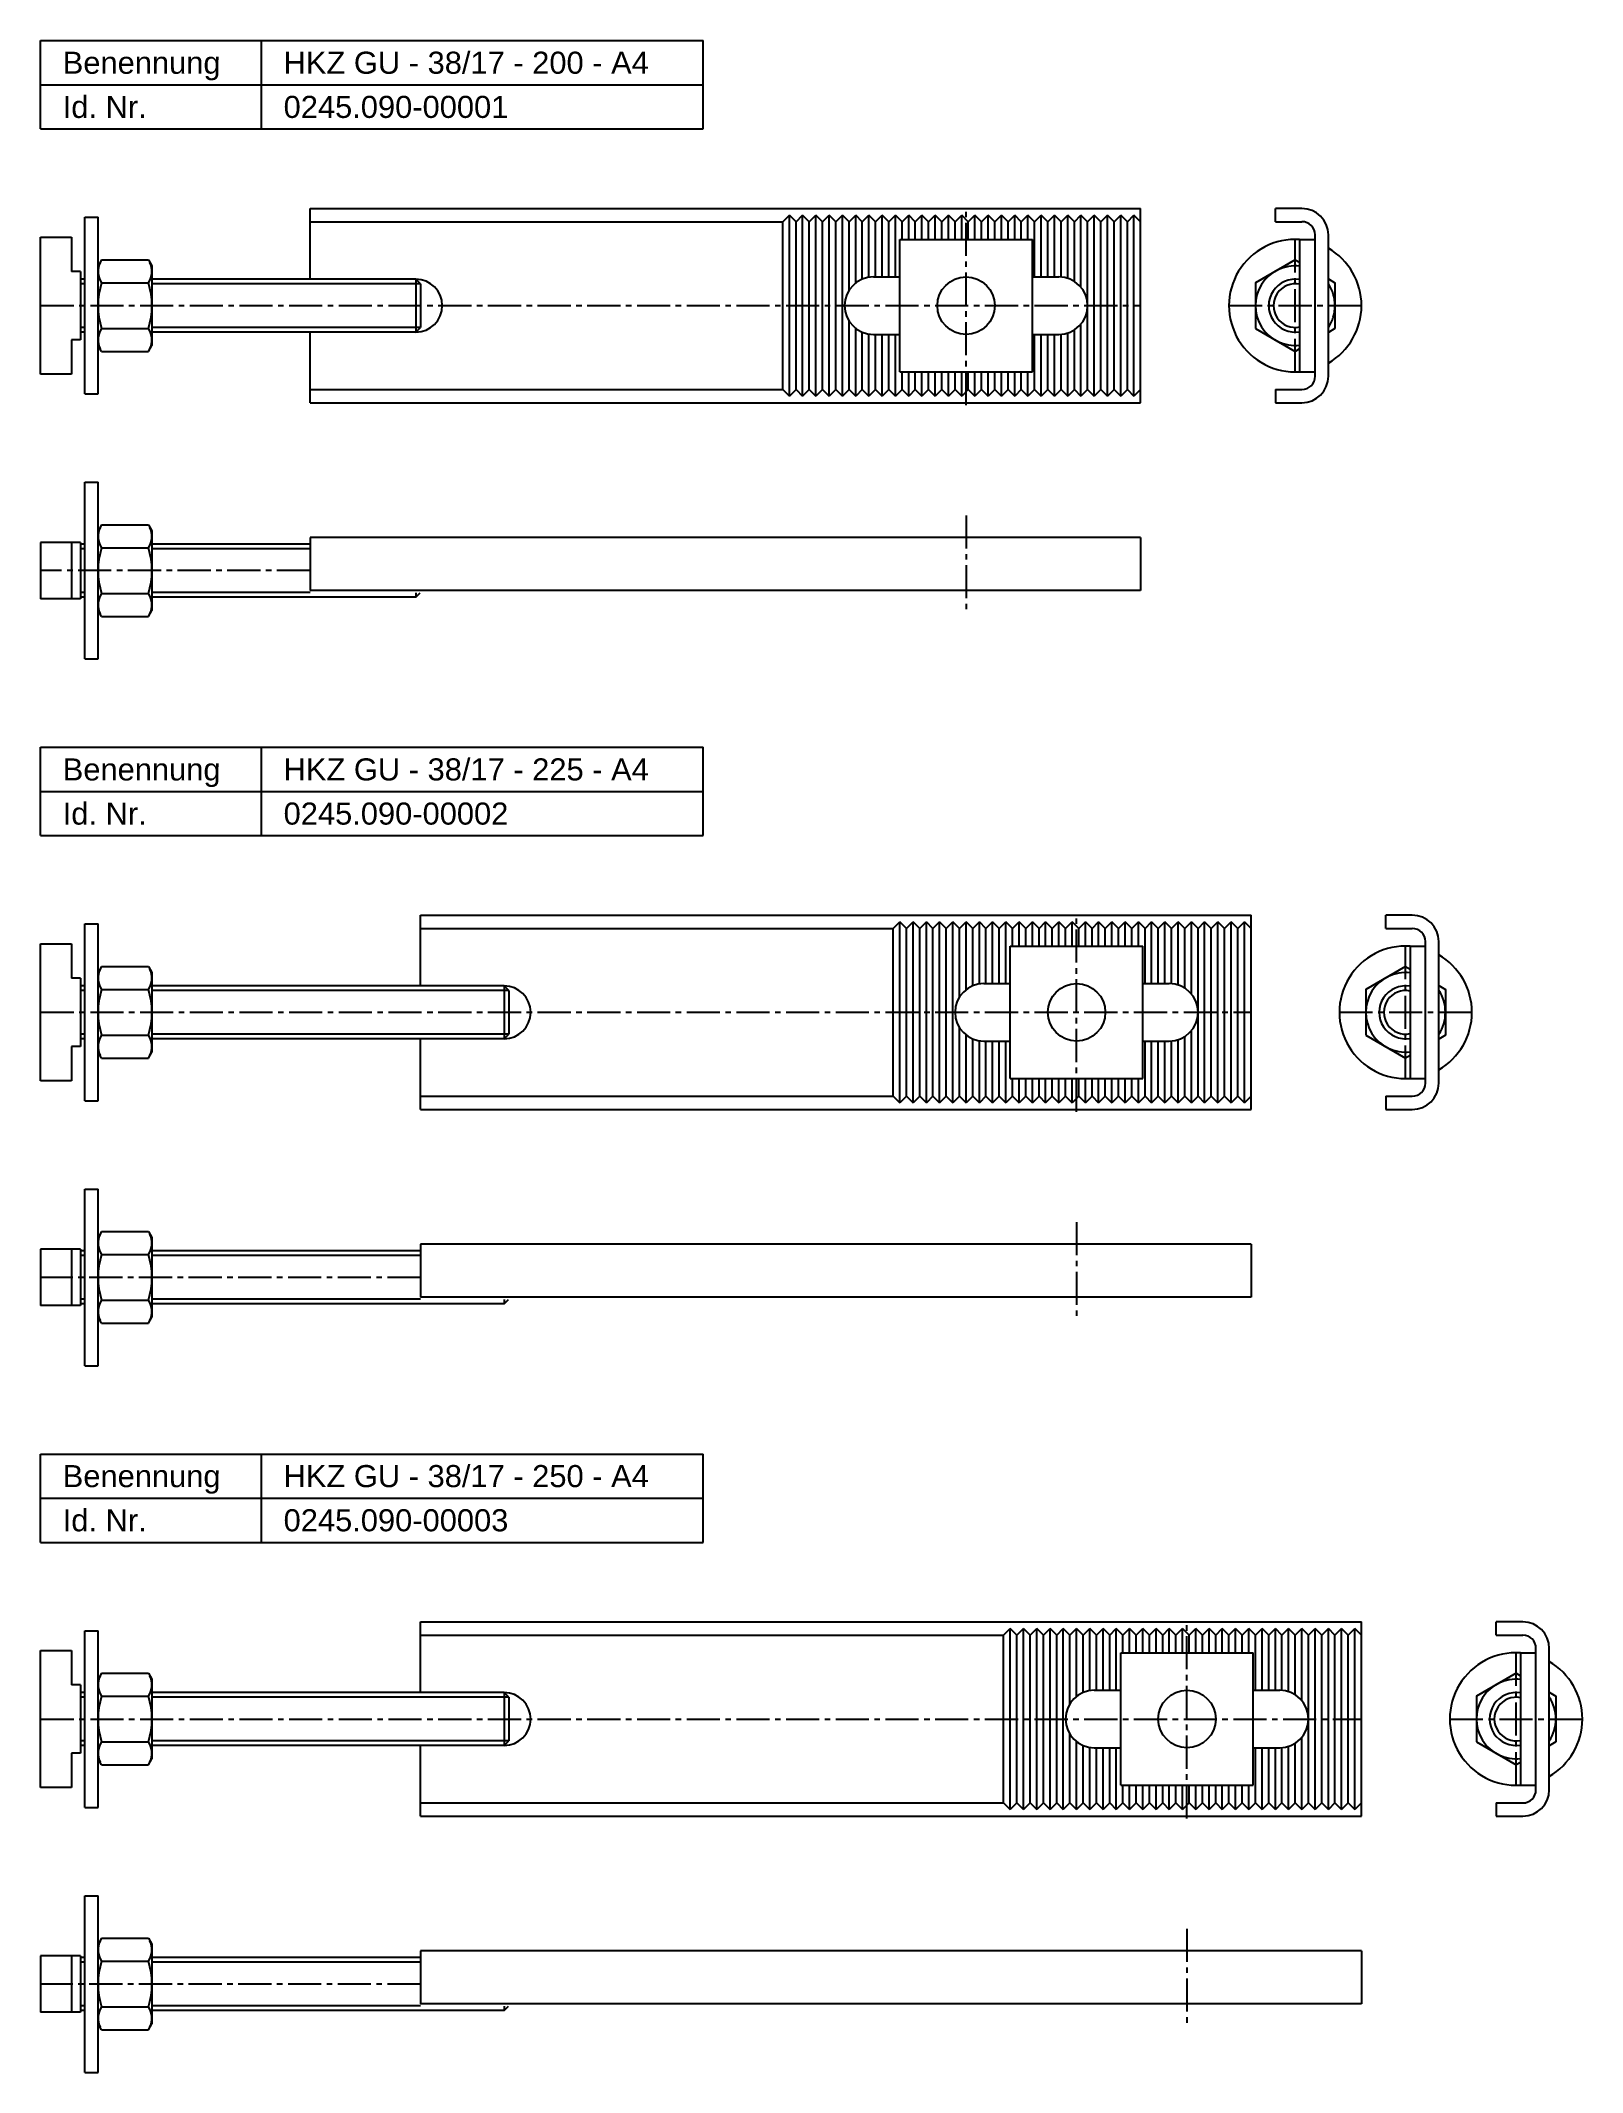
# Model space of a CAD drawing. Header units: millimetres. Extents: x 77 to 426, y 2476 to 2936.
import ezdxf

# ---------------------------------------------------------------- set-up
doc = ezdxf.new("R2010")
doc.units = ezdxf.units.MM
doc.header["$LTSCALE"] = 10
doc.linetypes.add('MITTE2', pattern=[1.125, 0.75, -0.125, 0.125, -0.125])
doc.layers.add('HALFEN', color=2, linetype='CONTINUOUS')
doc.styles.add('ARIAL50', font='ARIAL.TTF', dxfattribs={"height": 5})

msp = doc.modelspace()

# ---------------------------------------------------------------- linework, layer by layer
at = {"layer": 'HALFEN'}
for p, q in [((77.25, 2936.25), (227.25, 2936.25)), ((77.25, 2916.25), (77.25, 2936.25)), ((127.25, 2916.25), (127.25, 2936.25)), ((227.25, 2916.25), (227.25, 2936.25)), ((77.25, 2926.25), (227.25, 2926.25)), ((77.25, 2916.25), (227.25, 2916.25)), ((138.25, 2898.25), (326.25, 2898.25)), ((138.25, 2882.25), (138.25, 2898.25)), ((326.25, 2854.25), (326.25, 2898.25)), ((362.75, 2898.25), (356.75, 2898.25)), ((356.75, 2895.25), (356.75, 2898.25)), ((87.25, 2856.25), (87.25, 2896.25)), ((87.25, 2896.25), (90.25, 2896.25)), ((90.25, 2856.25), (90.25, 2896.25)), ((138.25, 2895.25), (245.25, 2895.25)), ((245.25, 2895.25), (246.75, 2896.75)), ((245.25, 2857.25), (245.25, 2895.25)), ((246.75, 2855.75), (246.75, 2896.75)), ((248.25, 2895.25), (246.75, 2896.75)), ((248.25, 2895.25), (249.75, 2896.75)), ((248.25, 2857.25), (248.25, 2895.25)), ((249.75, 2855.75), (249.75, 2896.75)), ((251.25, 2895.25), (249.75, 2896.75)), ((251.25, 2895.25), (252.75, 2896.75)), ((251.25, 2857.25), (251.25, 2895.25)), ((254.25, 2895.25), (252.75, 2896.75)), ((252.75, 2855.75), (252.75, 2896.75)), ((254.25, 2895.25), (255.75, 2896.75)), ((254.25, 2857.25), (254.25, 2895.25)), ((255.75, 2855.75), (255.75, 2896.75)), ((257.25, 2895.25), (255.75, 2896.75)), ((257.25, 2895.25), (258.75, 2896.75)), ((257.25, 2857.25), (257.25, 2895.25)), ((258.75, 2855.75), (258.75, 2896.75)), ((260.25, 2895.25), (258.75, 2896.75)), ((260.25, 2895.25), (261.75, 2896.75)), ((260.25, 2879.71), (260.25, 2895.25)), ((263.25, 2895.25), (261.75, 2896.75)), ((261.75, 2881.37), (261.75, 2896.75)), ((263.25, 2895.25), (264.75, 2896.75)), ((263.25, 2882.25), (263.25, 2895.25)), ((264.75, 2882.67), (264.75, 2896.75)), ((266.25, 2895.25), (264.75, 2896.75)), ((266.25, 2895.25), (267.75, 2896.75)), ((266.25, 2882.75), (266.25, 2895.25)), ((267.75, 2882.75), (267.75, 2896.75)), ((269.25, 2895.25), (267.75, 2896.75)), ((269.25, 2895.25), (270.75, 2896.75)), ((269.25, 2882.75), (269.25, 2895.25)), ((270.75, 2882.75), (270.75, 2896.75)), ((272.25, 2895.25), (270.75, 2896.75)), ((272.25, 2895.25), (273.75, 2896.75)), ((272.25, 2891.25), (272.25, 2895.25)), ((273.75, 2891.25), (273.75, 2896.75)), ((275.25, 2895.25), (273.75, 2896.75)), ((275.25, 2895.25), (276.75, 2896.75)), ((275.25, 2891.25), (275.25, 2895.25)), ((276.75, 2891.25), (276.75, 2896.75)), ((278.25, 2895.25), (276.75, 2896.75)), ((278.25, 2895.25), (279.75, 2896.75)), ((278.25, 2891.25), (278.25, 2895.25)), ((279.75, 2891.25), (279.75, 2896.75)), ((281.25, 2895.25), (279.75, 2896.75)), ((281.25, 2895.25), (282.75, 2896.75)), ((281.25, 2891.25), (281.25, 2895.25)), ((282.75, 2891.25), (282.75, 2896.75)), ((284.25, 2895.25), (282.75, 2896.75)), ((284.25, 2895.25), (285.75, 2896.75)), ((284.25, 2891.25), (284.25, 2895.25)), ((287.25, 2895.25), (285.75, 2896.75)), ((285.75, 2891.25), (285.75, 2896.75)), ((287.25, 2895.25), (288.75, 2896.75)), ((287.25, 2891.25), (287.25, 2895.25)), ((288.75, 2891.25), (288.75, 2896.75)), ((290.25, 2895.25), (288.75, 2896.75)), ((290.25, 2895.25), (291.75, 2896.75)), ((290.25, 2891.25), (290.25, 2895.25)), ((291.75, 2891.25), (291.75, 2896.75)), ((293.25, 2895.25), (291.75, 2896.75)), ((293.25, 2895.25), (294.75, 2896.75)), ((293.25, 2891.25), (293.25, 2895.25)), ((296.25, 2895.25), (294.75, 2896.75)), ((294.75, 2891.25), (294.75, 2896.75)), ((296.25, 2895.25), (297.75, 2896.75)), ((296.25, 2891.25), (296.25, 2895.25)), ((297.75, 2891.25), (297.75, 2896.75)), ((299.25, 2895.25), (297.75, 2896.75)), ((299.25, 2895.25), (300.75, 2896.75)), ((299.25, 2891.25), (299.25, 2895.25)), ((300.75, 2891.25), (300.75, 2896.75)), ((302.25, 2895.25), (300.75, 2896.75)), ((302.25, 2895.25), (303.75, 2896.75)), ((302.25, 2882.75), (302.25, 2895.25)), ((303.75, 2882.75), (303.75, 2896.75)), ((305.25, 2895.25), (303.75, 2896.75)), ((305.25, 2895.25), (306.75, 2896.75)), ((305.25, 2882.75), (305.25, 2895.25)), ((306.75, 2882.75), (306.75, 2896.75)), ((308.25, 2895.25), (306.75, 2896.75)), ((308.25, 2895.25), (309.75, 2896.75)), ((308.25, 2882.73), (308.25, 2895.25)), ((309.75, 2882.43), (309.75, 2896.75)), ((311.25, 2895.25), (309.75, 2896.75)), ((311.25, 2895.25), (312.75, 2896.75)), ((311.25, 2881.73), (311.25, 2895.25)), ((312.75, 2880.4), (312.75, 2896.75)), ((314.25, 2895.25), (312.75, 2896.75)), ((314.25, 2895.25), (315.75, 2896.75)), ((314.25, 2857.25), (314.25, 2895.25)), ((315.75, 2855.75), (315.75, 2896.75)), ((317.25, 2895.25), (315.75, 2896.75)), ((317.25, 2895.25), (318.75, 2896.75)), ((317.25, 2857.25), (317.25, 2895.25)), ((320.25, 2895.25), (318.75, 2896.75)), ((318.75, 2855.75), (318.75, 2896.75)), ((320.25, 2895.25), (321.75, 2896.75)), ((320.25, 2857.25), (320.25, 2895.25)), ((321.75, 2855.75), (321.75, 2896.75)), ((323.25, 2895.25), (321.75, 2896.75)), ((323.25, 2895.25), (324.75, 2896.75)), ((323.25, 2857.25), (323.25, 2895.25)), ((324.75, 2855.75), (324.75, 2896.75)), ((326.25, 2895.25), (324.75, 2896.75)), ((356.75, 2895.25), (362.75, 2895.25)), ((77.25, 2860.75), (77.25, 2891.75)), ((77.25, 2891.75), (84.25, 2891.75)), ((84.25, 2891.75), (84.25, 2884)), ((271.75, 2891.25), (301.75, 2891.25)), ((271.75, 2861.25), (271.75, 2891.25)), ((301.75, 2861.25), (301.75, 2891.25)), ((362.25, 2891.25), (365.75, 2891.25)), ((362.25, 2891.25), (362.25, 2861.25)), ((365.75, 2860.25), (365.75, 2892.25)), ((368.75, 2860.25), (368.75, 2892.25)), ((91.06, 2886.64), (90.25, 2885.25)), ((91.06, 2886.64), (101.64, 2886.64)), ((101.64, 2886.64), (102.45, 2885.25)), ((102.45, 2885.25), (102.45, 2867.25)), ((86.25, 2884), (84.25, 2884)), ((86.25, 2884), (86.25, 2868.5)), ((87.25, 2882.25), (86.25, 2882.25)), ((91.06, 2881.45), (101.64, 2881.45)), ((162.18, 2882.25), (102.45, 2882.25)), ((162.18, 2882.25), (162.18, 2870.25)), ((163.25, 2881.18), (162.18, 2882.25)), ((163.25, 2881.18), (163.25, 2871.32)), ((265.75, 2882.75), (271.75, 2882.75)), ((301.75, 2882.75), (307.75, 2882.75)), ((91.06, 2871.05), (101.64, 2871.05)), ((162.18, 2870.25), (163.25, 2871.32)), ((260.25, 2857.25), (260.25, 2872.79)), ((261.75, 2855.75), (261.75, 2871.13)), ((311.25, 2857.25), (311.25, 2870.77)), ((312.75, 2855.75), (312.75, 2872.1)), ((86.25, 2868.5), (84.25, 2868.5)), ((84.25, 2868.5), (84.25, 2860.75)), ((87.25, 2870.25), (86.25, 2870.25)), ((91.06, 2865.86), (90.25, 2867.25)), ((91.06, 2865.86), (101.64, 2865.86)), ((101.64, 2865.86), (102.45, 2867.25)), ((162.18, 2870.25), (102.45, 2870.25)), ((138.25, 2854.25), (138.25, 2870.25)), ((263.25, 2857.25), (263.25, 2870.25)), ((264.75, 2855.75), (264.75, 2869.83)), ((265.75, 2869.75), (271.75, 2869.75)), ((266.25, 2857.25), (266.25, 2869.75)), ((267.75, 2855.75), (267.75, 2869.75)), ((269.25, 2857.25), (269.25, 2869.75)), ((270.75, 2855.75), (270.75, 2869.75)), ((301.75, 2869.75), (307.75, 2869.75)), ((302.25, 2857.25), (302.25, 2869.75)), ((303.75, 2855.75), (303.75, 2869.75)), ((305.25, 2857.25), (305.25, 2869.75)), ((306.75, 2855.75), (306.75, 2869.75)), ((308.25, 2857.25), (308.25, 2869.77)), ((309.75, 2855.75), (309.75, 2870.07)), ((271.75, 2861.25), (301.75, 2861.25)), ((272.25, 2857.25), (272.25, 2861.25)), ((273.75, 2855.75), (273.75, 2861.25)), ((275.25, 2857.25), (275.25, 2861.25)), ((276.75, 2855.75), (276.75, 2861.25)), ((278.25, 2857.25), (278.25, 2861.25)), ((279.75, 2855.75), (279.75, 2861.25)), ((281.25, 2857.25), (281.25, 2861.25)), ((282.75, 2855.75), (282.75, 2861.25)), ((284.25, 2857.25), (284.25, 2861.25)), ((285.75, 2855.75), (285.75, 2861.25)), ((287.25, 2857.25), (287.25, 2861.25)), ((288.75, 2855.75), (288.75, 2861.25)), ((290.25, 2857.25), (290.25, 2861.25)), ((291.75, 2855.75), (291.75, 2861.25)), ((293.25, 2857.25), (293.25, 2861.25)), ((294.75, 2855.75), (294.75, 2861.25)), ((296.25, 2857.25), (296.25, 2861.25)), ((297.75, 2855.75), (297.75, 2861.25)), ((299.25, 2857.25), (299.25, 2861.25)), ((300.75, 2855.75), (300.75, 2861.25)), ((362.25, 2861.25), (365.75, 2861.25)), ((84.25, 2860.75), (77.25, 2860.75)), ((138.25, 2857.25), (245.25, 2857.25)), ((245.25, 2857.25), (246.75, 2855.75)), ((248.25, 2857.25), (246.75, 2855.75)), ((248.25, 2857.25), (249.75, 2855.75)), ((251.25, 2857.25), (249.75, 2855.75)), ((251.25, 2857.25), (252.75, 2855.75)), ((254.25, 2857.25), (252.75, 2855.75)), ((254.25, 2857.25), (255.75, 2855.75)), ((257.25, 2857.25), (255.75, 2855.75)), ((257.25, 2857.25), (258.75, 2855.75)), ((260.25, 2857.25), (258.75, 2855.75)), ((260.25, 2857.25), (261.75, 2855.75)), ((263.25, 2857.25), (261.75, 2855.75)), ((263.25, 2857.25), (264.75, 2855.75)), ((266.25, 2857.25), (264.75, 2855.75)), ((266.25, 2857.25), (267.75, 2855.75)), ((269.25, 2857.25), (267.75, 2855.75)), ((269.25, 2857.25), (270.75, 2855.75)), ((272.25, 2857.25), (270.75, 2855.75)), ((272.25, 2857.25), (273.75, 2855.75)), ((275.25, 2857.25), (273.75, 2855.75)), ((275.25, 2857.25), (276.75, 2855.75)), ((278.25, 2857.25), (276.75, 2855.75)), ((278.25, 2857.25), (279.75, 2855.75)), ((281.25, 2857.25), (279.75, 2855.75)), ((281.25, 2857.25), (282.75, 2855.75)), ((284.25, 2857.25), (282.75, 2855.75)), ((284.25, 2857.25), (285.75, 2855.75)), ((287.25, 2857.25), (285.75, 2855.75)), ((287.25, 2857.25), (288.75, 2855.75)), ((290.25, 2857.25), (288.75, 2855.75)), ((290.25, 2857.25), (291.75, 2855.75)), ((293.25, 2857.25), (291.75, 2855.75)), ((293.25, 2857.25), (294.75, 2855.75)), ((296.25, 2857.25), (294.75, 2855.75)), ((296.25, 2857.25), (297.75, 2855.75)), ((299.25, 2857.25), (297.75, 2855.75)), ((299.25, 2857.25), (300.75, 2855.75)), ((302.25, 2857.25), (300.75, 2855.75)), ((302.25, 2857.25), (303.75, 2855.75)), ((305.25, 2857.25), (303.75, 2855.75)), ((305.25, 2857.25), (306.75, 2855.75)), ((308.25, 2857.25), (306.75, 2855.75)), ((308.25, 2857.25), (309.75, 2855.75)), ((311.25, 2857.25), (309.75, 2855.75)), ((311.25, 2857.25), (312.75, 2855.75)), ((314.25, 2857.25), (312.75, 2855.75)), ((314.25, 2857.25), (315.75, 2855.75)), ((317.25, 2857.25), (315.75, 2855.75)), ((317.25, 2857.25), (318.75, 2855.75)), ((320.25, 2857.25), (318.75, 2855.75)), ((320.25, 2857.25), (321.75, 2855.75)), ((323.25, 2857.25), (321.75, 2855.75)), ((323.25, 2857.25), (324.75, 2855.75)), ((326.25, 2857.25), (324.75, 2855.75)), ((356.75, 2857.25), (362.75, 2857.25)), ((356.75, 2857.25), (356.75, 2854.25)), ((87.25, 2856.25), (90.25, 2856.25)), ((138.25, 2854.25), (326.25, 2854.25)), ((356.75, 2854.25), (362.75, 2854.25)), ((87.25, 2796.25), (87.25, 2836.25)), ((87.25, 2836.25), (90.25, 2836.25)), ((90.25, 2796.25), (90.25, 2836.25)), ((91.06, 2826.64), (90.25, 2825.25)), ((91.06, 2826.64), (101.64, 2826.64)), ((101.64, 2826.64), (102.45, 2825.25)), ((102.45, 2825.25), (102.45, 2807.25)), ((86.25, 2822.62), (77.25, 2822.62)), ((77.25, 2822.62), (77.25, 2809.88)), ((84.25, 2822.62), (84.25, 2809.88)), ((86.25, 2822.62), (86.25, 2809.88)), ((87.25, 2822.25), (86.25, 2822.25)), ((91.06, 2821.45), (101.64, 2821.45)), ((138.25, 2822.25), (102.45, 2822.25)), ((326.25, 2823.75), (138.25, 2823.75)), ((138.25, 2823.75), (138.25, 2811.75)), ((326.25, 2823.75), (326.25, 2811.75)), ((91.06, 2811.05), (101.64, 2811.05)), ((326.25, 2811.75), (138.25, 2811.75)), ((162.18, 2811.25), (162.18, 2810.25)), ((162.18, 2810.25), (163.18, 2811.25)), ((86.25, 2809.88), (77.25, 2809.88)), ((87.25, 2810.25), (86.25, 2810.25)), ((91.06, 2805.86), (90.25, 2807.25)), ((101.64, 2805.86), (102.45, 2807.25)), ((162.18, 2810.25), (102.45, 2810.25)), ((91.06, 2805.86), (101.64, 2805.86)), ((87.25, 2796.25), (90.25, 2796.25)), ((77.25, 2776.25), (227.25, 2776.25)), ((77.25, 2756.25), (77.25, 2776.25)), ((127.25, 2756.25), (127.25, 2776.25)), ((227.25, 2756.25), (227.25, 2776.25)), ((77.25, 2766.25), (227.25, 2766.25)), ((77.25, 2756.25), (227.25, 2756.25)), ((163.25, 2722.25), (163.25, 2738.25)), ((163.25, 2738.25), (351.25, 2738.25)), ((351.25, 2694.25), (351.25, 2738.25)), ((387.75, 2738.25), (381.75, 2738.25)), ((381.75, 2735.25), (381.75, 2738.25)), ((87.25, 2696.25), (87.25, 2736.25)), ((87.25, 2736.25), (90.25, 2736.25)), ((90.25, 2696.25), (90.25, 2736.25)), ((163.25, 2735.25), (270.25, 2735.25)), ((270.25, 2735.25), (271.75, 2736.75)), ((270.25, 2697.25), (270.25, 2735.25)), ((271.75, 2695.75), (271.75, 2736.75)), ((273.25, 2735.25), (271.75, 2736.75)), ((273.25, 2735.25), (274.75, 2736.75)), ((273.25, 2697.25), (273.25, 2735.25)), ((274.75, 2695.75), (274.75, 2736.75)), ((276.25, 2735.25), (274.75, 2736.75)), ((276.25, 2735.25), (277.75, 2736.75)), ((276.25, 2697.25), (276.25, 2735.25)), ((277.75, 2695.75), (277.75, 2736.75)), ((279.25, 2735.25), (277.75, 2736.75)), ((279.25, 2735.25), (280.75, 2736.75)), ((279.25, 2697.25), (279.25, 2735.25)), ((280.75, 2695.75), (280.75, 2736.75)), ((282.25, 2735.25), (280.75, 2736.75)), ((282.25, 2735.25), (283.75, 2736.75)), ((282.25, 2697.25), (282.25, 2735.25)), ((283.75, 2695.75), (283.75, 2736.75)), ((285.25, 2735.25), (283.75, 2736.75)), ((285.25, 2735.25), (286.75, 2736.75)), ((285.25, 2719.71), (285.25, 2735.25)), ((286.75, 2721.37), (286.75, 2736.75)), ((288.25, 2735.25), (286.75, 2736.75)), ((288.25, 2735.25), (289.75, 2736.75)), ((288.25, 2722.25), (288.25, 2735.25)), ((289.75, 2722.67), (289.75, 2736.75)), ((291.25, 2735.25), (289.75, 2736.75)), ((291.25, 2735.25), (292.75, 2736.75)), ((291.25, 2722.75), (291.25, 2735.25)), ((292.75, 2722.75), (292.75, 2736.75)), ((294.25, 2735.25), (292.75, 2736.75)), ((294.25, 2735.25), (295.75, 2736.75)), ((294.25, 2722.75), (294.25, 2735.25)), ((295.75, 2722.75), (295.75, 2736.75)), ((297.25, 2735.25), (295.75, 2736.75)), ((297.25, 2735.25), (298.75, 2736.75)), ((297.25, 2731.25), (297.25, 2735.25)), ((298.75, 2731.25), (298.75, 2736.75)), ((300.25, 2735.25), (298.75, 2736.75)), ((300.25, 2735.25), (301.75, 2736.75)), ((300.25, 2731.25), (300.25, 2735.25)), ((301.75, 2731.25), (301.75, 2736.75)), ((303.25, 2735.25), (301.75, 2736.75)), ((303.25, 2735.25), (304.75, 2736.75)), ((303.25, 2731.25), (303.25, 2735.25)), ((304.75, 2731.25), (304.75, 2736.75)), ((306.25, 2735.25), (304.75, 2736.75)), ((306.25, 2735.25), (307.75, 2736.75)), ((306.25, 2731.25), (306.25, 2735.25)), ((307.75, 2731.25), (307.75, 2736.75)), ((309.25, 2735.25), (307.75, 2736.75)), ((309.25, 2735.25), (310.75, 2736.75)), ((309.25, 2731.25), (309.25, 2735.25)), ((310.75, 2731.25), (310.75, 2736.75)), ((312.25, 2735.25), (310.75, 2736.75)), ((312.25, 2735.25), (313.75, 2736.75)), ((312.25, 2731.25), (312.25, 2735.25)), ((313.75, 2731.25), (313.75, 2736.75)), ((315.25, 2735.25), (313.75, 2736.75)), ((315.25, 2735.25), (316.75, 2736.75)), ((315.25, 2731.25), (315.25, 2735.25)), ((316.75, 2731.25), (316.75, 2736.75)), ((318.25, 2735.25), (316.75, 2736.75)), ((318.25, 2735.25), (319.75, 2736.75)), ((318.25, 2731.25), (318.25, 2735.25)), ((319.75, 2731.25), (319.75, 2736.75)), ((321.25, 2735.25), (319.75, 2736.75)), ((321.25, 2735.25), (322.75, 2736.75)), ((321.25, 2731.25), (321.25, 2735.25)), ((322.75, 2731.25), (322.75, 2736.75)), ((324.25, 2735.25), (322.75, 2736.75)), ((324.25, 2735.25), (325.75, 2736.75)), ((324.25, 2731.25), (324.25, 2735.25)), ((325.75, 2731.25), (325.75, 2736.75)), ((327.25, 2735.25), (325.75, 2736.75)), ((327.25, 2735.25), (328.75, 2736.75)), ((327.25, 2722.75), (327.25, 2735.25)), ((328.75, 2722.75), (328.75, 2736.75)), ((330.25, 2735.25), (328.75, 2736.75)), ((330.25, 2735.25), (331.75, 2736.75)), ((330.25, 2722.75), (330.25, 2735.25)), ((331.75, 2722.75), (331.75, 2736.75)), ((333.25, 2735.25), (331.75, 2736.75)), ((333.25, 2735.25), (334.75, 2736.75)), ((333.25, 2722.73), (333.25, 2735.25)), ((334.75, 2722.43), (334.75, 2736.75)), ((336.25, 2735.25), (334.75, 2736.75)), ((336.25, 2735.25), (337.75, 2736.75)), ((336.25, 2721.73), (336.25, 2735.25)), ((337.75, 2720.4), (337.75, 2736.75)), ((339.25, 2735.25), (337.75, 2736.75)), ((339.25, 2735.25), (340.75, 2736.75)), ((339.25, 2697.25), (339.25, 2735.25)), ((340.75, 2695.75), (340.75, 2736.75)), ((342.25, 2735.25), (340.75, 2736.75)), ((342.25, 2735.25), (343.75, 2736.75)), ((342.25, 2697.25), (342.25, 2735.25)), ((343.75, 2695.75), (343.75, 2736.75)), ((345.25, 2735.25), (343.75, 2736.75)), ((345.25, 2735.25), (346.75, 2736.75)), ((345.25, 2697.25), (345.25, 2735.25)), ((346.75, 2695.75), (346.75, 2736.75)), ((348.25, 2735.25), (346.75, 2736.75)), ((348.25, 2735.25), (349.75, 2736.75)), ((348.25, 2697.25), (348.25, 2735.25)), ((349.75, 2695.75), (349.75, 2736.75)), ((351.25, 2735.25), (349.75, 2736.75)), ((381.75, 2735.25), (387.75, 2735.25)), ((77.25, 2731.75), (84.25, 2731.75)), ((77.25, 2700.75), (77.25, 2731.75)), ((84.25, 2731.75), (84.25, 2724)), ((296.75, 2731.25), (326.75, 2731.25)), ((296.75, 2701.25), (296.75, 2731.25)), ((326.75, 2701.25), (326.75, 2731.25)), ((387.25, 2731.25), (390.75, 2731.25)), ((387.25, 2731.25), (387.25, 2701.25)), ((390.75, 2700.25), (390.75, 2732.25)), ((393.75, 2700.25), (393.75, 2732.25)), ((86.25, 2724), (84.25, 2724)), ((86.25, 2724), (86.25, 2708.5)), ((91.06, 2726.64), (90.25, 2725.25)), ((91.06, 2726.64), (101.64, 2726.64)), ((101.64, 2726.64), (102.45, 2725.25)), ((102.45, 2725.25), (102.45, 2707.25)), ((87.25, 2722.25), (86.25, 2722.25)), ((91.06, 2721.45), (101.64, 2721.45)), ((182.18, 2722.25), (102.45, 2722.25)), ((182.18, 2722.25), (182.18, 2710.25)), ((183.25, 2721.18), (182.18, 2722.25)), ((183.25, 2721.18), (183.25, 2711.32)), ((290.75, 2722.75), (296.75, 2722.75)), ((326.75, 2722.75), (332.75, 2722.75)), ((87.25, 2710.25), (86.25, 2710.25)), ((91.06, 2711.05), (101.64, 2711.05)), ((182.18, 2710.25), (102.45, 2710.25)), ((163.25, 2694.25), (163.25, 2710.25)), ((182.18, 2710.25), (183.25, 2711.32)), ((285.25, 2697.25), (285.25, 2712.79)), ((286.75, 2695.75), (286.75, 2711.13)), ((288.25, 2697.25), (288.25, 2710.25)), ((289.75, 2695.75), (289.75, 2709.83)), ((290.75, 2709.75), (296.75, 2709.75)), ((291.25, 2697.25), (291.25, 2709.75)), ((292.75, 2695.75), (292.75, 2709.75)), ((294.25, 2697.25), (294.25, 2709.75)), ((295.75, 2695.75), (295.75, 2709.75)), ((326.75, 2709.75), (332.75, 2709.75)), ((327.25, 2697.25), (327.25, 2709.75)), ((328.75, 2695.75), (328.75, 2709.75)), ((330.25, 2697.25), (330.25, 2709.75)), ((331.75, 2695.75), (331.75, 2709.75)), ((333.25, 2697.25), (333.25, 2709.77)), ((334.75, 2695.75), (334.75, 2710.07)), ((336.25, 2697.25), (336.25, 2710.77)), ((337.75, 2695.75), (337.75, 2712.1)), ((84.25, 2708.5), (84.25, 2700.75)), ((86.25, 2708.5), (84.25, 2708.5)), ((91.06, 2705.86), (90.25, 2707.25)), ((91.06, 2705.86), (101.64, 2705.86)), ((101.64, 2705.86), (102.45, 2707.25)), ((84.25, 2700.75), (77.25, 2700.75)), ((296.75, 2701.25), (326.75, 2701.25)), ((297.25, 2697.25), (297.25, 2701.25)), ((298.75, 2695.75), (298.75, 2701.25)), ((300.25, 2697.25), (300.25, 2701.25)), ((301.75, 2695.75), (301.75, 2701.25)), ((303.25, 2697.25), (303.25, 2701.25)), ((304.75, 2695.75), (304.75, 2701.25)), ((306.25, 2697.25), (306.25, 2701.25)), ((307.75, 2695.75), (307.75, 2701.25)), ((309.25, 2697.25), (309.25, 2701.25)), ((310.75, 2695.75), (310.75, 2701.25)), ((312.25, 2697.25), (312.25, 2701.25)), ((313.75, 2695.75), (313.75, 2701.25)), ((315.25, 2697.25), (315.25, 2701.25)), ((316.75, 2695.75), (316.75, 2701.25)), ((318.25, 2697.25), (318.25, 2701.25)), ((319.75, 2695.75), (319.75, 2701.25)), ((321.25, 2697.25), (321.25, 2701.25)), ((322.75, 2695.75), (322.75, 2701.25)), ((324.25, 2697.25), (324.25, 2701.25)), ((325.75, 2695.75), (325.75, 2701.25)), ((387.25, 2701.25), (390.75, 2701.25)), ((87.25, 2696.25), (90.25, 2696.25)), ((163.25, 2697.25), (270.25, 2697.25)), ((270.25, 2697.25), (271.75, 2695.75)), ((273.25, 2697.25), (271.75, 2695.75)), ((273.25, 2697.25), (274.75, 2695.75)), ((276.25, 2697.25), (274.75, 2695.75)), ((276.25, 2697.25), (277.75, 2695.75)), ((279.25, 2697.25), (277.75, 2695.75)), ((279.25, 2697.25), (280.75, 2695.75)), ((282.25, 2697.25), (280.75, 2695.75)), ((282.25, 2697.25), (283.75, 2695.75)), ((285.25, 2697.25), (283.75, 2695.75)), ((285.25, 2697.25), (286.75, 2695.75)), ((288.25, 2697.25), (286.75, 2695.75)), ((288.25, 2697.25), (289.75, 2695.75)), ((291.25, 2697.25), (289.75, 2695.75)), ((291.25, 2697.25), (292.75, 2695.75)), ((294.25, 2697.25), (292.75, 2695.75)), ((294.25, 2697.25), (295.75, 2695.75)), ((297.25, 2697.25), (295.75, 2695.75)), ((297.25, 2697.25), (298.75, 2695.75)), ((300.25, 2697.25), (298.75, 2695.75)), ((300.25, 2697.25), (301.75, 2695.75)), ((303.25, 2697.25), (301.75, 2695.75)), ((303.25, 2697.25), (304.75, 2695.75)), ((306.25, 2697.25), (304.75, 2695.75)), ((306.25, 2697.25), (307.75, 2695.75)), ((309.25, 2697.25), (307.75, 2695.75)), ((309.25, 2697.25), (310.75, 2695.75)), ((312.25, 2697.25), (310.75, 2695.75)), ((312.25, 2697.25), (313.75, 2695.75)), ((315.25, 2697.25), (313.75, 2695.75)), ((315.25, 2697.25), (316.75, 2695.75)), ((318.25, 2697.25), (316.75, 2695.75)), ((318.25, 2697.25), (319.75, 2695.75)), ((321.25, 2697.25), (319.75, 2695.75)), ((321.25, 2697.25), (322.75, 2695.75)), ((324.25, 2697.25), (322.75, 2695.75)), ((324.25, 2697.25), (325.75, 2695.75)), ((327.25, 2697.25), (325.75, 2695.75)), ((327.25, 2697.25), (328.75, 2695.75)), ((330.25, 2697.25), (328.75, 2695.75)), ((330.25, 2697.25), (331.75, 2695.75)), ((333.25, 2697.25), (331.75, 2695.75)), ((333.25, 2697.25), (334.75, 2695.75)), ((336.25, 2697.25), (334.75, 2695.75)), ((336.25, 2697.25), (337.75, 2695.75)), ((339.25, 2697.25), (337.75, 2695.75)), ((339.25, 2697.25), (340.75, 2695.75)), ((342.25, 2697.25), (340.75, 2695.75)), ((342.25, 2697.25), (343.75, 2695.75)), ((345.25, 2697.25), (343.75, 2695.75)), ((345.25, 2697.25), (346.75, 2695.75)), ((348.25, 2697.25), (346.75, 2695.75)), ((348.25, 2697.25), (349.75, 2695.75)), ((351.25, 2697.25), (349.75, 2695.75)), ((381.75, 2697.25), (387.75, 2697.25)), ((381.75, 2697.25), (381.75, 2694.25)), ((163.25, 2694.25), (351.25, 2694.25)), ((381.75, 2694.25), (387.75, 2694.25)), ((87.25, 2636.25), (87.25, 2676.25)), ((87.25, 2676.25), (90.25, 2676.25)), ((90.25, 2636.25), (90.25, 2676.25)), ((91.06, 2666.64), (90.25, 2665.25)), ((91.06, 2666.64), (101.64, 2666.64)), ((101.64, 2666.64), (102.45, 2665.25)), ((102.45, 2665.25), (102.45, 2647.25)), ((163.25, 2663.75), (163.25, 2651.75)), ((351.25, 2663.75), (163.25, 2663.75)), ((351.25, 2663.75), (351.25, 2651.75)), ((86.25, 2662.62), (77.25, 2662.62)), ((77.25, 2662.62), (77.25, 2649.88)), ((84.25, 2662.62), (84.25, 2649.88)), ((86.25, 2662.62), (86.25, 2649.88)), ((87.25, 2662.25), (86.25, 2662.25)), ((91.06, 2661.45), (101.64, 2661.45)), ((163.25, 2662.25), (102.45, 2662.25)), ((86.25, 2649.88), (77.25, 2649.88)), ((87.25, 2650.25), (86.25, 2650.25)), ((91.06, 2651.05), (101.64, 2651.05)), ((182.18, 2650.25), (102.45, 2650.25)), ((351.25, 2651.75), (163.25, 2651.75)), ((182.18, 2650.25), (183.18, 2651.25)), ((182.18, 2651.25), (182.18, 2650.25)), ((91.06, 2645.86), (90.25, 2647.25)), ((91.06, 2645.86), (101.64, 2645.86)), ((101.64, 2645.86), (102.45, 2647.25)), ((87.25, 2636.25), (90.25, 2636.25)), ((77.25, 2616.25), (227.25, 2616.25)), ((77.25, 2596.25), (77.25, 2616.25)), ((127.25, 2596.25), (127.25, 2616.25)), ((227.25, 2596.25), (227.25, 2616.25)), ((77.25, 2606.25), (227.25, 2606.25)), ((77.25, 2596.25), (227.25, 2596.25)), ((87.25, 2536.25), (87.25, 2576.25)), ((87.25, 2576.25), (90.25, 2576.25)), ((90.25, 2536.25), (90.25, 2576.25)), ((163.25, 2578.25), (376.25, 2578.25)), ((163.25, 2562.25), (163.25, 2578.25)), ((295.25, 2575.25), (296.75, 2576.75)), ((296.75, 2535.75), (296.75, 2576.75)), ((298.25, 2575.25), (296.75, 2576.75)), ((298.25, 2575.25), (299.75, 2576.75)), ((299.75, 2535.75), (299.75, 2576.75)), ((301.25, 2575.25), (299.75, 2576.75)), ((301.25, 2575.25), (302.75, 2576.75)), ((304.25, 2575.25), (302.75, 2576.75)), ((302.75, 2535.75), (302.75, 2576.75)), ((304.25, 2575.25), (305.75, 2576.75)), ((305.75, 2535.75), (305.75, 2576.75)), ((307.25, 2575.25), (305.75, 2576.75)), ((307.25, 2575.25), (308.75, 2576.75)), ((308.75, 2535.75), (308.75, 2576.75)), ((310.25, 2575.25), (308.75, 2576.75)), ((310.25, 2575.25), (311.75, 2576.75)), ((311.75, 2561.37), (311.75, 2576.75)), ((313.25, 2575.25), (311.75, 2576.75)), ((313.25, 2575.25), (314.75, 2576.75)), ((314.75, 2562.67), (314.75, 2576.75)), ((316.25, 2575.25), (314.75, 2576.75)), ((316.25, 2575.25), (317.75, 2576.75)), ((317.75, 2562.75), (317.75, 2576.75)), ((319.25, 2575.25), (317.75, 2576.75)), ((319.25, 2575.25), (320.75, 2576.75)), ((320.75, 2562.75), (320.75, 2576.75)), ((322.25, 2575.25), (320.75, 2576.75)), ((322.25, 2575.25), (323.75, 2576.75)), ((325.25, 2575.25), (323.75, 2576.75)), ((323.75, 2571.25), (323.75, 2576.75)), ((325.25, 2575.25), (326.75, 2576.75)), ((328.25, 2575.25), (326.75, 2576.75)), ((326.75, 2571.25), (326.75, 2576.75)), ((328.25, 2575.25), (329.75, 2576.75)), ((331.25, 2575.25), (329.75, 2576.75)), ((329.75, 2571.25), (329.75, 2576.75)), ((331.25, 2575.25), (332.75, 2576.75)), ((334.25, 2575.25), (332.75, 2576.75)), ((332.75, 2571.25), (332.75, 2576.75)), ((334.25, 2575.25), (335.75, 2576.75)), ((337.25, 2575.25), (335.75, 2576.75)), ((335.75, 2571.25), (335.75, 2576.75)), ((337.25, 2575.25), (338.75, 2576.75)), ((340.25, 2575.25), (338.75, 2576.75)), ((338.75, 2571.25), (338.75, 2576.75)), ((340.25, 2575.25), (341.75, 2576.75)), ((343.25, 2575.25), (341.75, 2576.75)), ((341.75, 2571.25), (341.75, 2576.75)), ((343.25, 2575.25), (344.75, 2576.75)), ((346.25, 2575.25), (344.75, 2576.75)), ((344.75, 2571.25), (344.75, 2576.75)), ((346.25, 2575.25), (347.75, 2576.75)), ((349.25, 2575.25), (347.75, 2576.75)), ((347.75, 2571.25), (347.75, 2576.75)), ((349.25, 2575.25), (350.75, 2576.75)), ((352.25, 2575.25), (350.75, 2576.75)), ((350.75, 2571.25), (350.75, 2576.75)), ((352.25, 2575.25), (353.75, 2576.75)), ((353.75, 2562.75), (353.75, 2576.75)), ((355.25, 2575.25), (353.75, 2576.75)), ((355.25, 2575.25), (356.75, 2576.75)), ((356.75, 2562.75), (356.75, 2576.75)), ((358.25, 2575.25), (356.75, 2576.75)), ((358.25, 2575.25), (359.75, 2576.75)), ((359.75, 2562.43), (359.75, 2576.75)), ((361.25, 2575.25), (359.75, 2576.75)), ((361.25, 2575.25), (362.75, 2576.75)), ((362.75, 2560.4), (362.75, 2576.75)), ((364.25, 2575.25), (362.75, 2576.75)), ((364.25, 2575.25), (365.75, 2576.75)), ((365.75, 2535.75), (365.75, 2576.75)), ((367.25, 2575.25), (365.75, 2576.75)), ((367.25, 2575.25), (368.75, 2576.75)), ((370.25, 2575.25), (368.75, 2576.75)), ((368.75, 2535.75), (368.75, 2576.75)), ((370.25, 2575.25), (371.75, 2576.75)), ((371.75, 2535.75), (371.75, 2576.75)), ((373.25, 2575.25), (371.75, 2576.75)), ((373.25, 2575.25), (374.75, 2576.75)), ((374.75, 2535.75), (374.75, 2576.75)), ((376.25, 2575.25), (374.75, 2576.75)), ((376.25, 2534.25), (376.25, 2578.25)), ((412.75, 2578.25), (406.75, 2578.25)), ((406.75, 2575.25), (406.75, 2578.25)), ((77.25, 2540.75), (77.25, 2571.75)), ((77.25, 2571.75), (84.25, 2571.75)), ((84.25, 2571.75), (84.25, 2564)), ((163.25, 2575.25), (295.25, 2575.25)), ((295.25, 2537.25), (295.25, 2575.25)), ((298.25, 2537.25), (298.25, 2575.25)), ((301.25, 2537.25), (301.25, 2575.25)), ((304.25, 2537.25), (304.25, 2575.25)), ((307.25, 2537.25), (307.25, 2575.25)), ((310.25, 2559.71), (310.25, 2575.25)), ((313.25, 2562.25), (313.25, 2575.25)), ((316.25, 2562.75), (316.25, 2575.25)), ((319.25, 2562.75), (319.25, 2575.25)), ((322.25, 2571.25), (322.25, 2575.25)), ((325.25, 2571.25), (325.25, 2575.25)), ((328.25, 2571.25), (328.25, 2575.25)), ((331.25, 2571.25), (331.25, 2575.25)), ((334.25, 2571.25), (334.25, 2575.25)), ((337.25, 2571.25), (337.25, 2575.25)), ((340.25, 2571.25), (340.25, 2575.25)), ((343.25, 2571.25), (343.25, 2575.25)), ((346.25, 2571.25), (346.25, 2575.25)), ((349.25, 2571.25), (349.25, 2575.25)), ((352.25, 2562.75), (352.25, 2575.25)), ((355.25, 2562.75), (355.25, 2575.25)), ((358.25, 2562.73), (358.25, 2575.25)), ((361.25, 2561.73), (361.25, 2575.25)), ((364.25, 2537.25), (364.25, 2575.25)), ((367.25, 2537.25), (367.25, 2575.25)), ((370.25, 2537.25), (370.25, 2575.25)), ((373.25, 2537.25), (373.25, 2575.25)), ((406.75, 2575.25), (412.75, 2575.25)), ((415.75, 2540.25), (415.75, 2572.25)), ((418.75, 2540.25), (418.75, 2572.25)), ((321.75, 2571.25), (351.75, 2571.25)), ((321.75, 2541.25), (321.75, 2571.25)), ((351.75, 2541.25), (351.75, 2571.25)), ((412.25, 2571.25), (412.25, 2541.25)), ((412.25, 2571.25), (415.75, 2571.25)), ((86.25, 2564), (84.25, 2564)), ((86.25, 2564), (86.25, 2548.5)), ((87.25, 2562.25), (86.25, 2562.25)), ((91.06, 2566.64), (90.25, 2565.25)), ((91.06, 2566.64), (101.64, 2566.64)), ((101.64, 2566.64), (102.45, 2565.25)), ((102.45, 2565.25), (102.45, 2547.25)), ((182.18, 2562.25), (102.45, 2562.25)), ((183.25, 2561.18), (182.18, 2562.25)), ((182.18, 2562.25), (182.18, 2550.25)), ((315.75, 2562.75), (321.75, 2562.75)), ((351.75, 2562.75), (357.75, 2562.75)), ((91.06, 2561.45), (101.64, 2561.45)), ((183.25, 2561.18), (183.25, 2551.32)), ((86.25, 2548.5), (84.25, 2548.5)), ((84.25, 2548.5), (84.25, 2540.75)), ((87.25, 2550.25), (86.25, 2550.25)), ((91.06, 2551.05), (101.64, 2551.05)), ((182.18, 2550.25), (102.45, 2550.25)), ((163.25, 2534.25), (163.25, 2550.25)), ((182.18, 2550.25), (183.25, 2551.32)), ((310.25, 2537.25), (310.25, 2552.79)), ((311.75, 2535.75), (311.75, 2551.13)), ((313.25, 2537.25), (313.25, 2550.25)), ((314.75, 2535.75), (314.75, 2549.83)), ((315.75, 2549.75), (321.75, 2549.75)), ((316.25, 2537.25), (316.25, 2549.75)), ((317.75, 2535.75), (317.75, 2549.75)), ((319.25, 2537.25), (319.25, 2549.75)), ((320.75, 2535.75), (320.75, 2549.75)), ((351.75, 2549.75), (357.75, 2549.75)), ((352.25, 2537.25), (352.25, 2549.75)), ((353.75, 2535.75), (353.75, 2549.75)), ((355.25, 2537.25), (355.25, 2549.75)), ((356.75, 2535.75), (356.75, 2549.75)), ((358.25, 2537.25), (358.25, 2549.77)), ((359.75, 2535.75), (359.75, 2550.07)), ((361.25, 2537.25), (361.25, 2550.77)), ((362.75, 2535.75), (362.75, 2552.1)), ((91.06, 2545.85), (90.25, 2547.25)), ((91.06, 2545.85), (101.64, 2545.85)), ((101.64, 2545.85), (102.45, 2547.25)), ((84.25, 2540.75), (77.25, 2540.75)), ((321.75, 2541.25), (351.75, 2541.25)), ((322.25, 2537.25), (322.25, 2541.25)), ((323.75, 2535.75), (323.75, 2541.25)), ((325.25, 2537.25), (325.25, 2541.25)), ((326.75, 2535.75), (326.75, 2541.25)), ((328.25, 2537.25), (328.25, 2541.25)), ((329.75, 2535.75), (329.75, 2541.25)), ((331.25, 2537.25), (331.25, 2541.25)), ((332.75, 2535.75), (332.75, 2541.25)), ((334.25, 2537.25), (334.25, 2541.25)), ((335.75, 2535.75), (335.75, 2541.25)), ((337.25, 2537.25), (337.25, 2541.25)), ((338.75, 2535.75), (338.75, 2541.25)), ((340.25, 2537.25), (340.25, 2541.25)), ((341.75, 2535.75), (341.75, 2541.25)), ((343.25, 2537.25), (343.25, 2541.25)), ((344.75, 2535.75), (344.75, 2541.25)), ((346.25, 2537.25), (346.25, 2541.25)), ((347.75, 2535.75), (347.75, 2541.25)), ((349.25, 2537.25), (349.25, 2541.25)), ((350.75, 2535.75), (350.75, 2541.25)), ((412.25, 2541.25), (415.75, 2541.25)), ((87.25, 2536.25), (90.25, 2536.25)), ((163.25, 2537.25), (295.25, 2537.25)), ((295.25, 2537.25), (296.75, 2535.75)), ((298.25, 2537.25), (296.75, 2535.75)), ((298.25, 2537.25), (299.75, 2535.75)), ((301.25, 2537.25), (299.75, 2535.75)), ((301.25, 2537.25), (302.75, 2535.75)), ((304.25, 2537.25), (302.75, 2535.75)), ((304.25, 2537.25), (305.75, 2535.75)), ((307.25, 2537.25), (305.75, 2535.75)), ((307.25, 2537.25), (308.75, 2535.75)), ((310.25, 2537.25), (308.75, 2535.75)), ((310.25, 2537.25), (311.75, 2535.75)), ((313.25, 2537.25), (311.75, 2535.75)), ((313.25, 2537.25), (314.75, 2535.75)), ((316.25, 2537.25), (314.75, 2535.75)), ((316.25, 2537.25), (317.75, 2535.75)), ((319.25, 2537.25), (317.75, 2535.75)), ((319.25, 2537.25), (320.75, 2535.75)), ((322.25, 2537.25), (320.75, 2535.75)), ((322.25, 2537.25), (323.75, 2535.75)), ((325.25, 2537.25), (323.75, 2535.75)), ((325.25, 2537.25), (326.75, 2535.75)), ((328.25, 2537.25), (326.75, 2535.75)), ((328.25, 2537.25), (329.75, 2535.75)), ((331.25, 2537.25), (329.75, 2535.75)), ((331.25, 2537.25), (332.75, 2535.75)), ((334.25, 2537.25), (332.75, 2535.75)), ((334.25, 2537.25), (335.75, 2535.75)), ((337.25, 2537.25), (335.75, 2535.75)), ((337.25, 2537.25), (338.75, 2535.75)), ((340.25, 2537.25), (338.75, 2535.75)), ((340.25, 2537.25), (341.75, 2535.75)), ((343.25, 2537.25), (341.75, 2535.75)), ((343.25, 2537.25), (344.75, 2535.75)), ((346.25, 2537.25), (344.75, 2535.75)), ((346.25, 2537.25), (347.75, 2535.75)), ((349.25, 2537.25), (347.75, 2535.75)), ((349.25, 2537.25), (350.75, 2535.75)), ((352.25, 2537.25), (350.75, 2535.75)), ((352.25, 2537.25), (353.75, 2535.75)), ((355.25, 2537.25), (353.75, 2535.75)), ((355.25, 2537.25), (356.75, 2535.75)), ((358.25, 2537.25), (356.75, 2535.75)), ((358.25, 2537.25), (359.75, 2535.75)), ((361.25, 2537.25), (359.75, 2535.75)), ((361.25, 2537.25), (362.75, 2535.75)), ((364.25, 2537.25), (362.75, 2535.75)), ((364.25, 2537.25), (365.75, 2535.75)), ((367.25, 2537.25), (365.75, 2535.75)), ((367.25, 2537.25), (368.75, 2535.75)), ((370.25, 2537.25), (368.75, 2535.75)), ((370.25, 2537.25), (371.75, 2535.75)), ((373.25, 2537.25), (371.75, 2535.75)), ((373.25, 2537.25), (374.75, 2535.75)), ((376.25, 2537.25), (374.75, 2535.75)), ((406.75, 2537.25), (412.75, 2537.25)), ((406.75, 2537.25), (406.75, 2534.25)), ((163.25, 2534.25), (376.25, 2534.25)), ((406.75, 2534.25), (412.75, 2534.25)), ((87.25, 2476.25), (87.25, 2516.25)), ((87.25, 2516.25), (90.25, 2516.25)), ((90.25, 2476.25), (90.25, 2516.25)), ((86.25, 2502.62), (77.25, 2502.62)), ((77.25, 2502.62), (77.25, 2489.88)), ((84.25, 2502.62), (84.25, 2489.88)), ((86.25, 2502.62), (86.25, 2489.88)), ((91.06, 2506.64), (90.25, 2505.25)), ((91.06, 2506.64), (101.64, 2506.64)), ((101.64, 2506.64), (102.45, 2505.25)), ((102.45, 2505.25), (102.45, 2487.25)), ((376.25, 2503.75), (163.25, 2503.75)), ((163.25, 2503.75), (163.25, 2491.75)), ((376.25, 2503.75), (376.25, 2491.75)), ((87.25, 2502.25), (86.25, 2502.25)), ((91.06, 2501.45), (101.64, 2501.45)), ((163.25, 2502.25), (102.45, 2502.25)), ((86.25, 2489.88), (77.25, 2489.88)), ((87.25, 2490.25), (86.25, 2490.25)), ((91.06, 2491.05), (101.64, 2491.05)), ((182.18, 2490.25), (102.45, 2490.25)), ((376.25, 2491.75), (163.25, 2491.75)), ((182.18, 2490.25), (183.18, 2491.25)), ((182.18, 2491.25), (182.18, 2490.25)), ((91.06, 2485.86), (90.25, 2487.25)), ((91.06, 2485.86), (101.64, 2485.86)), ((101.64, 2485.86), (102.45, 2487.25)), ((87.25, 2476.25), (90.25, 2476.25))]:
    msp.add_line(p, q, dxfattribs=at)
at = {"layer": 'HALFEN', "color": 1, "linetype": 'MITTE2'}
for p, q in [((286.75, 2853.75), (286.75, 2898.75)), ((361.25, 2861.25), (361.25, 2891.25)), ((77.25, 2876.25), (326.25, 2876.25)), ((346.25, 2876.25), (376.25, 2876.25)), ((286.75, 2828.75), (286.75, 2806.75)), ((138.25, 2816.25), (77.25, 2816.25)), ((311.75, 2693.75), (311.75, 2738.75)), ((386.25, 2701.25), (386.25, 2731.25)), ((77.25, 2716.25), (351.25, 2716.25)), ((371.25, 2716.25), (401.25, 2716.25)), ((311.75, 2668.75), (311.75, 2646.75)), ((163.25, 2656.25), (77.25, 2656.25)), ((336.75, 2533.75), (336.75, 2578.75)), ((411.25, 2541.25), (411.25, 2571.25)), ((77.25, 2556.25), (376.25, 2556.25)), ((396.25, 2556.25), (426.25, 2556.25)), ((336.75, 2508.75), (336.75, 2486.75)), ((163.25, 2496.25), (77.25, 2496.25))]:
    msp.add_line(p, q, dxfattribs=at)
at = {"layer": 'HALFEN', "color": 1}
for p, q in [((87.25, 2881.18), (86.25, 2881.18)), ((163.25, 2881.18), (102.45, 2881.18)), ((87.25, 2871.32), (86.25, 2871.32)), ((163.25, 2871.32), (102.45, 2871.32)), ((87.25, 2821.18), (86.25, 2821.18)), ((138.25, 2821.18), (102.45, 2821.18)), ((87.25, 2811.32), (86.25, 2811.32)), ((138.25, 2811.32), (102.45, 2811.32)), ((87.25, 2721.18), (86.25, 2721.18)), ((183.25, 2721.18), (102.45, 2721.18)), ((87.25, 2711.32), (86.25, 2711.32)), ((183.25, 2711.32), (102.45, 2711.32)), ((87.25, 2661.18), (86.25, 2661.18)), ((163.25, 2661.18), (102.45, 2661.18)), ((87.25, 2651.32), (86.25, 2651.32)), ((163.25, 2651.32), (102.45, 2651.32)), ((87.25, 2561.18), (86.25, 2561.18)), ((183.25, 2561.18), (102.45, 2561.18)), ((87.25, 2551.32), (86.25, 2551.32)), ((183.25, 2551.32), (102.45, 2551.32)), ((87.25, 2501.18), (86.25, 2501.18)), ((163.25, 2501.18), (102.45, 2501.18)), ((87.25, 2491.32), (86.25, 2491.32)), ((163.25, 2491.32), (102.45, 2491.32))]:
    msp.add_line(p, q, dxfattribs=at)
at = {"layer": 'HALFEN'}
for points in [[(361.25, 2886.64), (352.25, 2881.45), (352.25, 2871.05)], [(361.25, 2886.64), (362.25, 2886.06)], [(368.75, 2882.31), (370.25, 2881.45), (370.25, 2871.05)], [(352.25, 2871.05), (361.25, 2865.86)], [(370.25, 2871.05), (368.75, 2870.19)], [(362.25, 2866.44), (361.25, 2865.86)], [(386.25, 2726.64), (377.25, 2721.45), (377.25, 2711.05)], [(386.25, 2726.64), (387.25, 2726.06)], [(393.75, 2722.31), (395.25, 2721.45), (395.25, 2711.05)], [(377.25, 2711.05), (386.25, 2705.86)], [(395.25, 2711.05), (393.75, 2710.19)], [(387.25, 2706.44), (386.25, 2705.86)], [(411.25, 2566.64), (402.25, 2561.45), (402.25, 2551.05)], [(411.25, 2566.64), (412.25, 2566.06)], [(418.75, 2562.31), (420.25, 2561.45), (420.25, 2551.05)], [(402.25, 2551.05), (411.25, 2545.86)], [(420.25, 2551.05), (418.75, 2550.19)], [(412.25, 2546.44), (411.25, 2545.86)]]:
    msp.add_lwpolyline(points, dxfattribs=at)
for centre in [(286.75, 2876.25), (311.75, 2716.25), (336.75, 2556.25)]:
    msp.add_circle(centre, 6.5, dxfattribs=at)
for centre, radius, start, end in [((362.75, 2892.25), 6, 0, 90), ((362.75, 2892.25), 3, 360, 90), ((361.25, 2876.25), 15, 86.1774, 273.8226), ((361.25, 2876.25), 15, 300, 60), ((94.85, 2884.05), 4.6, 154.4385, 214.4385), ((97.85, 2884.05), 4.6, 325.5615, 25.5615), ((361.25, 2876.25), 9, 83.6206, 276.3794), ((107.42, 2876.25), 17.17, 162.383, 197.617), ((85.28, 2876.25), 17.17, 342.383, 17.617), ((162.18, 2876.25), 6, 270, 90), ((265.75, 2876.25), 6.5, 90, 270), ((307.75, 2876.25), 6.5, 270, 90), ((361.25, 2876.25), 6, 80.4059, 279.5941), ((361.25, 2876.25), 4.93, 78.2885, 281.7115), ((361.25, 2876.25), 9, 326.4427, 33.5573), ((94.85, 2868.45), 4.6, 145.5615, 205.5615), ((97.85, 2868.45), 4.6, 334.4385, 34.4385), ((362.75, 2860.25), 6, 270, 0), ((362.75, 2860.25), 3, 270, 360), ((94.85, 2824.05), 4.6, 154.4385, 214.4385), ((97.85, 2824.05), 4.6, 325.5615, 25.5615), ((107.42, 2816.25), 17.17, 162.383, 197.617), ((85.28, 2816.25), 17.17, 342.383, 17.617), ((94.85, 2808.45), 4.6, 145.5615, 205.5615), ((97.85, 2808.45), 4.6, 334.4385, 34.4385), ((387.75, 2732.25), 6, 0, 90), ((387.75, 2732.25), 3, 360, 90), ((386.25, 2716.25), 15, 86.1774, 273.8226), ((386.25, 2716.25), 15, 300, 60), ((94.85, 2724.05), 4.6, 154.4385, 214.4385), ((97.85, 2724.05), 4.6, 325.5615, 25.5615), ((386.25, 2716.25), 9, 83.6206, 276.3794), ((107.42, 2716.25), 17.17, 162.383, 197.617), ((85.28, 2716.25), 17.17, 342.383, 17.617), ((182.18, 2716.25), 6, 270, 90), ((290.75, 2716.25), 6.5, 90, 270), ((332.75, 2716.25), 6.5, 270, 90), ((386.25, 2716.25), 6, 80.4059, 279.5941), ((386.25, 2716.25), 4.93, 78.2885, 281.7115), ((386.25, 2716.25), 9, 326.4427, 33.5573), ((94.85, 2708.45), 4.6, 145.5615, 205.5615), ((97.85, 2708.45), 4.6, 334.4385, 34.4385), ((387.75, 2700.25), 3, 270, 360), ((387.75, 2700.25), 6, 270, 0), ((94.85, 2664.05), 4.6, 154.4385, 214.4385), ((97.85, 2664.05), 4.6, 325.5615, 25.5615), ((107.42, 2656.25), 17.17, 162.383, 197.617), ((85.28, 2656.25), 17.17, 342.383, 17.617), ((94.85, 2648.45), 4.6, 145.5615, 205.5615), ((97.85, 2648.45), 4.6, 334.4385, 34.4385), ((412.75, 2572.25), 6, 0, 90), ((412.75, 2572.25), 3, 360, 90), ((411.25, 2556.25), 15, 86.1774, 273.8226), ((411.25, 2556.25), 15, 300, 60), ((94.85, 2564.05), 4.6, 154.4385, 214.4385), ((97.85, 2564.05), 4.6, 325.5615, 25.5615), ((182.18, 2556.25), 6, 270, 90), ((315.75, 2556.25), 6.5, 90, 270), ((357.75, 2556.25), 6.5, 270, 90), ((411.25, 2556.25), 9, 83.6206, 276.3794), ((411.25, 2556.25), 6, 80.4059, 279.5941), ((107.42, 2556.25), 17.17, 162.383, 197.617), ((85.28, 2556.25), 17.17, 342.383, 17.617), ((411.25, 2556.25), 4.93, 78.2885, 281.7115), ((411.25, 2556.25), 9, 326.4427, 33.5573), ((94.85, 2548.45), 4.6, 145.5615, 205.5615), ((97.85, 2548.45), 4.6, 334.4385, 34.4385), ((412.75, 2540.25), 6, 270, 0), ((412.75, 2540.25), 3, 270, 360), ((94.85, 2504.05), 4.6, 154.4385, 214.4385), ((97.85, 2504.05), 4.6, 325.5615, 25.5615), ((107.42, 2496.25), 17.17, 162.383, 197.617), ((85.28, 2496.25), 17.17, 342.383, 17.617), ((94.85, 2488.45), 4.6, 145.5615, 205.5615), ((97.85, 2488.45), 4.6, 334.4385, 34.4385)]:
    msp.add_arc(centre, radius, start, end, dxfattribs=at)

# ---------------------------------------------------------------- texts
at = {"layer": 'HALFEN', "style": 'ARIAL50'}
for s, p in [('Benennung', (82.25, 2928.75)), ('HKZ GU - 38/17 - 200 - A4', (132.25, 2928.75)), ('Id. Nr.', (82.25, 2918.75)), ('0245.090-00001', (132.25, 2918.75)), ('HKZ GU - 38/17 - 225 - A4', (132.25, 2768.75)), ('Benennung', (82.25, 2768.75)), ('Id. Nr.', (82.25, 2758.75)), ('0245.090-00002', (132.25, 2758.75)), ('Benennung', (82.25, 2608.75)), ('HKZ GU - 38/17 - 250 - A4', (132.25, 2608.75)), ('Id. Nr.', (82.25, 2598.75)), ('0245.090-00003', (132.25, 2598.75))]:
    msp.add_text(s, height=5, dxfattribs=at).set_placement(p)

doc.saveas('drawing.dxf')
